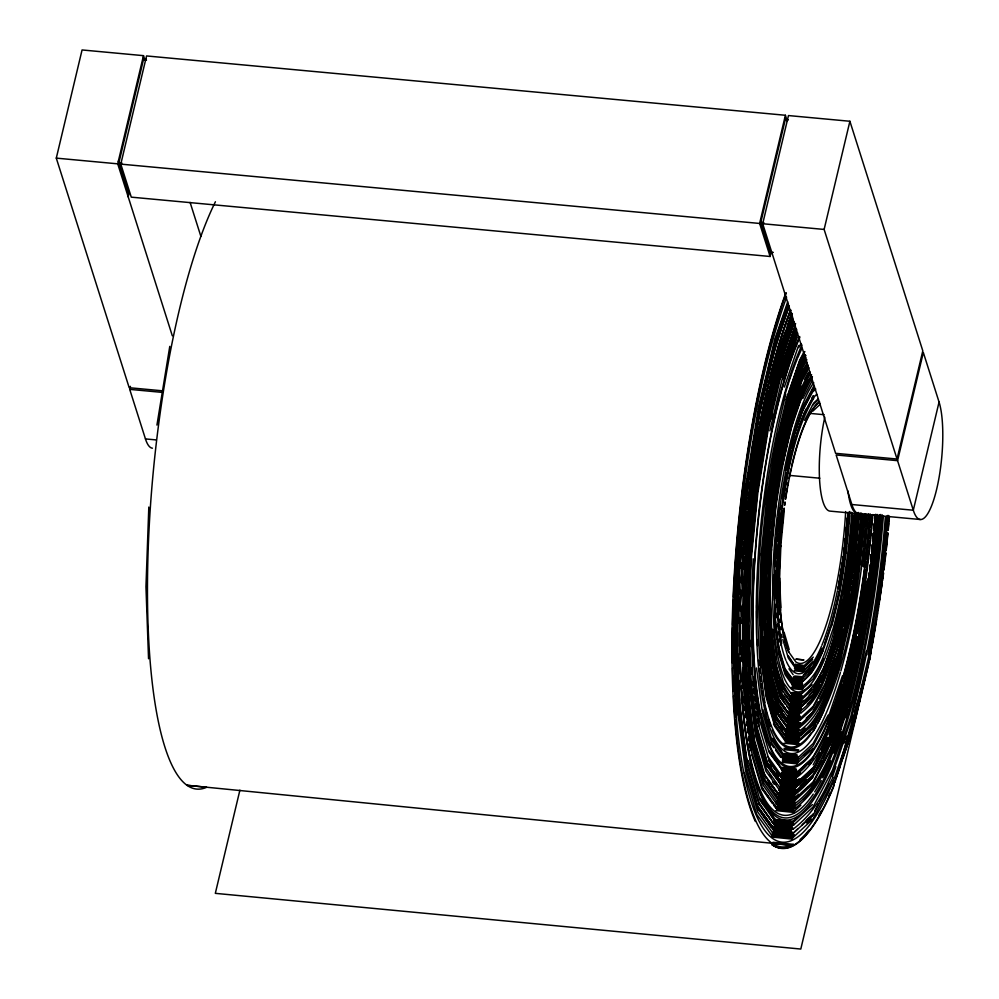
<?xml version="1.0" encoding="UTF-8"?>
<svg xmlns="http://www.w3.org/2000/svg" width="999" height="999" viewBox="0 0 999 999"><rect width="100%" height="100%" fill="white"/><g stroke="black" fill="none" stroke-linecap="round" stroke-linejoin="round"><path stroke-width="1.5" d="M148.814 507.067L145.954 586.763L148.551 658.741M736.8 564.872L733.953 644.255L736.538 715.646M735.764 636.875L736.176 625.611M736.775 608.915L737.162 597.976M737.774 581.081L738.161 570.067M736.5 625.224L736.5 655.856M736.775 617.569L737.487 597.689M737.761 590.047L738.473 570.167M736.75 635.539L736.862 632.467M737.737 607.929L737.849 604.857M737.15 632.966L737.15 645.329M737.749 616.021L738.136 605.232M738.748 588.286L739.135 577.509M737.474 632.529L737.537 646.378M737.799 623.326L738.461 604.919M738.848 594.18L739.447 577.31M739.784 568.106L741.483 548.039M741.782 616.096L742.17 605.244M742.781 588.211L743.169 577.36M741.82 623.426L742.432 606.455M742.819 595.666L743.481 577.147M743.756 569.442L744.492 557.067M744.068 629.957L746.565 560.626M745.154 617.282L745.154 638.748M745.766 600.349L746.153 589.585M746.753 572.664L747.14 561.9M745.479 616.87L745.491 638.498M745.754 609.215L746.465 589.31M746.74 581.655L747.464 561.75M747.776 622.327L748.164 611.538M748.775 594.58L749.163 583.791M749.774 566.833L750.049 559.115M753.159 558.753L750.886 622.19L752.959 679.495L759.24 726.735M759.178 608.616L761.126 554.308M760.152 598.95L760.152 614.373M760.826 580.357L761.101 572.614M761.738 581.118L761.85 578.021M762.724 588.186L763.111 577.497M763.76 559.165L763.985 553.059M762.774 595.404L763.423 577.197M763.81 566.583L764.297 552.922M763.773 585.077L764.16 574.263M764.71 558.828L765.234 549.575M765.734 582.692L765.846 579.57M766.733 554.607L766.845 551.485M766.171 579.233L765.459 598.813L766.171 618.568M766.333 574.487L767.17 551.348M766.458 579.632L765.783 598.351L766.495 617.969M766.683 573.389L767.469 551.548M767.157 586.263L767.107 606.143M767.756 569.467L768.144 558.778M769.068 550.524L767.382 597.015L768.88 638.386L773.426 672.514L780.694 697.052L790.184 710.326L786.987 706.643M768.044 596.091L769.68 550.586M768.793 592.657L769.118 583.578M769.767 565.434L770.104 556.356M770.966 549.7L769.355 594.23L770.791 633.841L775.137 666.495L782.092 689.984L791.183 702.697L784.777 694.555M771.578 549.762L770.017 593.306L771.428 632.317L775.699 664.497L782.554 687.637L791.52 700.162M774 586.738L774.437 574.375M774.712 566.658L775.399 547.777M776.136 570.541L776.136 598.089M776.598 557.692L776.96 547.415M777.709 579.158L778.134 567.195M778.721 550.749L778.883 546.253M778.221 581.705L779.495 546.316M780.893 545.367L779.532 579.845L780.644 610.314M847.964 512.362L844.192 553.359L838.486 588.286M849.225 511.838L849.063 516.421C845.341 562.325 838.461 608.453 821.827 651.635M849.862 511.476L849.699 516.146C846.852 552.584 841.583 588.873 832.055 624.2C824.6 644.343 820.216 668.244 802.047 681.905L811.4 672.539L822.976 650.711M851.697 512.3L851.598 515.322C848.601 553.671 843.056 591.858 833.029 629.045C825.761 649.013 820.978 672.427 803.021 685.863L801.173 685.676M744.292 483.491L736.163 565.484L733.303 645.179L735.901 717.157M736.787 565.209L744.854 483.891M738.698 560.789L739.148 556.181M739.76 550.249L740.222 545.429M740.833 539.41L741.133 536.213M741.758 530.119L742.195 525.462M742.806 519.318L743.131 516.183M743.718 510.102L744.205 505.332M744.779 499.363L745.129 496.041M745.691 490.147L746.203 485.202M738.686 564.048L739.46 556.343M739.76 553.259L740.521 545.541M740.833 542.457L741.445 536.288M741.745 533.204L742.507 525.499M742.819 522.415L743.431 516.246M743.731 513.161L744.505 505.444M744.804 502.36L745.416 496.191M745.729 493.106L746.49 485.402M739.784 562.087L740.247 557.43M740.709 552.772L741.171 548.114M741.795 541.895L742.257 537.237M742.719 532.579L743.181 527.922M743.793 521.715L744.093 518.606M744.717 512.387L745.179 507.729M745.791 501.523L746.103 498.414M746.715 492.207L747.177 487.549M741.782 544.954L743.468 527.934M743.78 524.85L744.392 518.656M744.705 515.571L745.466 507.842M745.778 504.745L746.39 498.563M746.69 495.467L747.464 487.737M743.718 561.863L744.18 557.28M744.779 551.173L745.242 546.59M745.691 542.007L746.141 537.425M746.753 531.318L747.202 526.735M747.814 520.629L748.114 517.569M748.713 511.463L749.175 506.88M749.774 500.774L750.087 497.714M750.686 491.608L750.986 488.548M744.804 553.97L746.503 536.888M746.802 533.778L747.427 527.572M747.727 524.463L748.501 516.695M748.813 513.586L749.425 507.38M749.737 504.27L750.499 496.515M750.811 493.406L762.462 420.217M746.253 557.517L743.418 630.893L745.691 693.793L752.584 745.654L763.636 782.954L778.071 803.146M746.703 552.934L747.165 548.339M747.764 542.232L748.226 537.649M748.676 533.066L749.125 528.471M749.737 522.365L750.187 517.782M750.798 511.663L751.098 508.603M751.71 502.497L752.16 497.914M745.916 561.238C752.984 479.22 763.835 396.416 792.769 318.906M746.54 560.963L753.583 489.997M747.814 554.17L748.114 551.073M748.726 544.88L749.188 540.247M749.799 534.053L750.261 529.408M750.724 524.762L751.186 520.129M751.797 513.936L752.259 509.29M752.722 504.645L753.184 500.012M753.795 493.818L755.094 484.652M747.814 557.142L748.426 550.973M748.738 547.902L749.5 540.197M749.799 537.125L751.485 520.179M751.785 517.095L753.471 500.162M753.77 497.077L757.342 472.789M750.811 551.373L751.123 548.276M751.735 542.082L752.197 537.437M752.809 531.231L753.121 528.134M753.733 521.94L754.195 517.295M754.807 511.101L755.269 506.456M755.731 501.798L756.193 497.152M761.113 554.632L766.62 499.113M761.762 554.02L762.225 549.388M762.687 544.742L763.149 540.097M763.76 533.903L764.223 529.258M764.685 524.612L765.147 519.967M765.758 513.773L766.058 510.676M766.67 504.483L767.132 499.837M764.735 545.442L765.197 540.871M765.796 534.765L766.096 531.718M766.708 525.624L767.157 521.053M767.756 514.947L768.219 510.377M768.668 505.806L769.118 501.223M764.747 548.376L765.496 540.809M765.796 537.774L766.395 531.718M766.695 528.696L767.457 521.116M767.756 518.094L768.506 510.514M768.805 507.48L769.405 501.423M765.696 544.954L766.158 540.334M766.77 534.165L767.22 529.545M767.682 524.925L768.144 520.304M768.743 514.148L769.205 509.527M769.667 504.907L769.967 501.823M767.294 550.174L768.081 542.095M768.356 539.572C772.939 485.989 781.693 432.255 800.873 381.818M767.619 549.999C772.352 493.306 780.556 436.251 800.961 382.854M768.718 548.101L769.168 543.531M769.767 537.45L770.079 534.415M770.679 528.334L771.128 523.763M771.727 517.682L772.19 513.124M772.789 507.042L773.089 504.008M769.03 551.198L773.701 504.058M769.667 550.924L774.275 504.458M770.766 545.804L771.216 541.283M771.653 536.775L772.102 532.267M772.702 526.248L773.151 521.74M773.75 515.721L774.038 512.712M770.928 550.374C777.022 490.771 782.816 428.321 811.613 374.687M771.565 550.099L775.973 505.644M775.386 548.114L776.448 537.25M776.747 534.353L778.408 517.532M778.683 514.71L779.32 508.366M777.572 541.333L778.171 535.239M778.621 530.669L779.232 524.575M779.532 521.54L780.132 515.447M779.482 546.653L783.054 510.601M780.743 546.103L784.19 511.401M845.678 535.127L847.339 518.306M844.704 554.083L845.154 549.562M845.753 543.518L846.053 540.509M846.653 534.465L847.102 529.945M847.701 523.901L848.151 519.38M845.654 553.508L846.403 545.929M846.715 542.894L847.464 535.314M847.764 532.28L848.363 526.223M848.663 523.189L849.412 515.609M850.087 557.854L854.457 513.748M850.661 558.254L851.111 553.621M851.722 547.44L852.035 544.355M852.646 538.174L853.109 533.541M853.72 527.372L854.02 524.275M854.632 518.106L855.094 513.474M855.706 513.523C852.397 556.031 846.253 598.339 835.139 639.547C827.085 661.663 821.79 687.599 801.885 702.497L803.533 700.324M851.785 559.04L856.368 512.924M852.659 556.418L853.109 551.898M853.708 545.854L854.157 541.321M854.757 535.289L855.057 532.267M855.656 526.223L856.093 521.703M856.692 515.659L856.992 512.637M857.617 512.699C854.145 557.117 847.726 601.336 836.113 644.392C827.696 667.507 822.165 694.617 801.36 710.164L800.748 710.102M858.241 512.425C854.732 557.479 848.226 602.335 836.45 646.003C827.896 669.442 822.289 696.952 801.186 712.724L799.35 712.549M854.62 561.026L859.377 513.086M855.631 560.089L856.081 555.494M856.692 549.375L856.992 546.316M857.604 540.197L858.054 535.614M858.665 529.495L859.115 524.9M859.727 518.781L860.027 515.721M860.938 512.724C857.254 560.127 850.274 607.305 837.911 653.271C828.82 678.209 822.851 707.454 800.411 724.238L799.787 724.175M861.425 514.01C857.729 561.538 850.599 608.816 838.236 654.882C829.02 680.157 822.976 709.789 800.236 726.797L799 726.673L806.555 719.642M862.374 513.573C858.616 562.062 851.348 610.289 838.723 657.305C829.332 683.079 823.164 713.298 799.974 730.644L798.126 730.456M863.173 514.647C859.377 563.598 851.922 612.275 839.21 659.727C829.632 685.988 823.351 716.795 799.712 734.477L798.476 734.352L805.206 728.084M858.828 564.335L863.81 514.435M859.44 564.398L864.46 513.798M865.696 513.648C858.129 587.774 850.236 665.446 813.149 731.53M861.987 566.183L867.157 514.085M863.461 566.833L868.73 513.686M866.682 567.794L867.294 561.6M867.607 558.491L868.368 550.736M868.68 547.639L869.292 541.433M869.605 538.336L870.366 530.581M870.678 527.472L871.29 521.266M871.603 518.169L871.915 515.072M872.214 515.222C867.806 572.165 858.815 628.733 844.08 683.953C832.467 716.083 824.375 753.558 795.704 775.299L812.487 759.078M872.864 514.572C868.356 572.814 859.177 630.656 844.118 687.112C832.492 719.018 824.862 756.443 796.141 777.909L794.904 777.796M869.567 569.455L870.017 564.835M870.566 559.165L871.016 554.595M871.628 548.513L872.002 544.792M872.614 538.623L873.138 533.291M873.588 528.733L874.15 523.214M874.6 518.593L874.937 515.034M869.642 571.528L870.254 565.409M870.703 560.826L871.315 554.707M871.615 551.648L872.227 545.529M872.676 540.946L873.438 533.304M873.738 530.244L874.35 524.125M874.649 521.066L875.249 514.947M869.979 571.391L875.673 514.273M870.778 572.327L876.498 514.847M871.365 569.455L860.264 638.711L846.228 697.614L829.919 745.217M871.665 566.396L872.277 560.264M872.577 557.192L873.338 549.537M873.65 546.465L875.311 529.607M875.624 526.548L876.385 518.881M877.134 514.435C872.377 576.011 862.599 637.162 846.677 696.865C834.215 731.206 825.798 771.378 795.017 794.542L793.78 794.43M872.477 573.513L878.258 515.159M879.507 515.059C874.587 578.608 864.385 641.708 847.976 703.321C835.152 738.548 826.722 779.857 795.017 803.558L793.169 803.383M880.144 514.635C875.174 578.871 864.884 642.657 848.301 704.944C835.351 740.496 826.847 782.192 794.842 806.118L792.994 805.943M880.768 514.473C875.748 579.308 865.371 643.681 848.626 706.543C835.551 742.419 826.972 784.515 794.667 808.666L793.443 808.541M885.351 516.745C880.057 585.152 868.805 653.034 851.21 719.367C837.174 757.891 827.959 803.059 793.293 828.995L773.101 826.96L793.293 828.995M886.625 516.158L880.419 578.696L867.994 654.82M156.943 425.075L169.78 346.391M746.653 482.467L747.202 479.133M747.652 476.336L748.189 473.076M748.663 470.192L749.175 467.008M749.662 464.06L750.162 460.939M750.661 457.929L751.161 454.857M751.648 451.848L753.159 442.582M753.633 439.722L754.17 436.451M754.67 433.379L755.169 430.307M755.669 427.247L756.168 424.175M756.668 421.103L757.167 418.032M757.667 414.972L758.179 411.9M746.74 483.891L758.566 411.426M748.825 476.86L749.312 473.826M749.812 470.779L750.311 467.744M750.811 464.697L751.31 461.65M751.797 458.616L752.297 455.569M752.796 452.535L753.296 449.488M753.783 446.441L754.282 443.406M754.782 440.359L755.281 437.312M756.767 428.196L757.267 425.149M757.754 422.102L758.253 419.068M758.753 416.021L759.252 412.987M747.864 484.677L748.351 481.643M748.85 478.621L759.477 413.499M751.735 483.966L752.235 480.906M752.734 477.847L754.233 468.668M754.732 465.609L755.232 462.549M755.731 459.49L756.231 456.431M756.73 453.371L757.23 450.299M757.729 447.24L758.229 444.18M758.728 441.121L759.228 438.062M759.727 435.002L760.227 431.943M760.726 428.883L761.226 425.824M761.725 422.764L762.225 419.705M753.533 490.322L764.697 421.865L779.145 361.251L792.969 320.891M758.815 461.863L759.302 458.828M759.802 455.794L760.301 452.747M760.788 449.712L761.288 446.678M761.787 443.643L763.273 434.528M763.773 431.481L764.26 428.446M757.841 469.755L758.328 466.733M758.828 463.711L765.234 424.413L779.345 365.222L793.743 323.189M756.655 492.507L757.142 489.46M757.642 486.413L758.141 483.379M758.641 480.332L759.14 477.285M759.627 474.238L760.127 471.203M760.626 468.156L761.126 465.109M762.861 454.458L763.361 451.411M763.86 448.364L764.347 445.317M766.57 499.45L775.311 445.816M767.632 496.778L768.131 493.718M768.631 490.659L769.13 487.599M769.63 484.54L770.129 481.481M770.629 478.421L771.128 475.362M771.628 472.302L772.127 469.255M772.627 466.196L773.126 463.136M773.626 460.077L774.125 457.018M769.617 498.214L770.104 495.192M771.827 484.64L772.314 481.63M772.814 478.621L773.301 475.599M773.8 472.589L774.287 469.567M774.774 466.558L775.274 463.536M775.761 460.527L776.26 457.505M776.747 454.495L777.234 451.473M769.642 499.925L770.379 495.429M770.866 492.445L771.365 489.448M771.852 486.451L777.472 451.998M770.716 497.252L771.216 494.205M771.715 491.146L772.215 488.099M772.702 485.052L773.201 482.005M773.701 478.958L774.2 475.911M774.7 472.864L775.199 469.805M775.699 466.758L776.186 463.711M776.685 460.664L777.185 457.617M773.825 499.475L774.312 496.466M774.812 493.444L775.299 490.434M775.798 487.412L776.285 484.403M776.785 481.381L777.272 478.371M777.759 475.349L778.258 472.34M778.745 469.318L779.245 466.308M773.601 504.732C781.068 459.453 787.424 412.287 809.552 371.403M774.225 504.795L781.543 459.865L791.008 420.179L801.985 388.112M777.709 487.275L778.196 484.29M778.683 481.306L779.17 478.309M779.657 475.324L780.144 472.34M780.644 469.355L781.131 466.371M775.923 505.981C783.104 461.925 789.522 416.034 811.812 376.623M780.743 509.353L781.243 506.306M782.479 498.701L786.7 472.814M838.099 588.736L843.855 553.496L845.366 538.199A142.657 33.566 -84.3 0 1 844.829 542.907M843.281 568.631L839.335 592.844L831.318 626.51M843.78 565.609L844.267 562.587M844.767 559.552L845.254 556.53M850.137 557.517L843.181 600.187L834.202 637.874L823.775 668.319L812.599 689.472L801.448 699.874L800.211 699.75L803.558 696.628M843.643 601.236L844.143 598.164M844.642 595.092L845.142 592.02M845.641 588.948L846.153 585.876M846.653 582.817L847.152 579.745M847.651 576.673L848.151 573.601M848.651 570.529L849.15 567.457M849.649 564.385L850.161 561.326M851.835 558.703L844.567 603.309L835.176 642.707L824.275 674.55L812.587 696.665L800.311 707.492L811.975 696.603L824.724 672.539L835.464 641.158L844.717 602.335M848.688 581.893L849.175 578.908M849.674 575.911L850.161 572.914M850.649 569.917L851.136 566.92M851.623 563.936L852.11 560.938M846.877 608.516L854.669 560.689M847.564 610.077L848.064 607.055M848.551 604.02L849.05 600.998M849.537 597.964L850.037 594.942M850.773 590.397L851.273 587.362M851.772 584.34L852.259 581.306M852.759 578.284L853.246 575.249M853.745 572.215L854.245 569.193M858.928 563.661L850.486 615.347L839.535 661.338L826.797 698.513L813.161 724.337L798.925 736.975M850.798 617.37L859.49 564.06M864.26 581.293C854.582 642.257 843.73 705.169 811.862 759.015M864.697 578.696L865.259 575.224M865.696 572.552L866.195 569.492M866.533 569.355L856.568 630.381L843.631 684.69L828.596 728.596M857.954 633.503L866.47 581.293M859.527 631.58L860.127 627.934M860.626 624.875L861.126 621.815M861.625 618.756L862.125 615.696M862.624 612.637L863.124 609.577M863.623 606.518L864.123 603.458M864.622 600.399L865.122 597.34M865.621 594.28L866.195 590.684M866.62 588.161L867.182 584.627M867.619 582.042L868.168 578.571M868.618 575.923L869.167 572.514M869.392 573.064L859.103 636.101L845.416 693.581L829.507 740.022M859.49 635.651L870.079 570.716M870.828 571.99L860.176 637.212L846.353 695.254L830.281 742.157L813.074 774.737L795.891 790.771L794.655 790.646M872.527 573.176L861.413 641.308L847.04 701.648L830.331 750.411L812.437 784.277L794.58 800.948L793.343 800.823M869.667 659.927L882.367 582.142M162.987 390.859L129.196 387.712L56.294 158.129L82.068 49.95L143.494 55.657L144.843 59.94M172.315 335.789L117.72 163.836L143.494 55.657M142.845 58.354L143.369 60.015L118.881 162.775L121.953 163.062M771.203 251.96L770.117 256.481L131.281 197.153L120.792 164.123L146.566 55.944L785.401 115.272L787.224 121.016M128.209 196.865L128.846 194.156L118.357 161.126M152.422 448.189A63.636 15.609 -84.7 0 1 145.454 438.923L129.72 389.373L130.432 386.363M239.897 790.159L215.322 893.343L800.798 949.05L869.305 661.45M770.117 256.481L759.627 223.451L785.401 115.272M769.592 254.832L770.241 252.123L760.801 222.39L785.276 119.63L784.752 117.969M762.699 223.739L788.473 115.559L849.899 121.266L922.801 350.849L897.04 459.028L835.614 453.321L762.699 223.739L824.125 229.433L897.04 459.028M758.578 409.39L774.3 343.431M758.803 409.915L774.462 344.218M769.842 366.883L770.916 362.387M759.852 409.952L763.086 396.391M764.884 388.848L767.032 379.807M768.83 372.265L772.065 358.703M773.863 351.161L775.299 345.13M759.727 411.975L775.461 345.941L788.798 306.993M762.087 418.631L762.799 415.671M765.621 403.796L768.106 393.406M770.579 383.017L773.051 372.627M776.235 359.265L776.947 356.293M762.474 418.181L763.186 415.197M763.898 412.212L764.959 407.742M765.671 404.757L768.156 394.318M768.868 391.346L773.139 373.451M773.838 370.467L777.397 355.557L791.27 315.072M762.699 418.693L777.559 356.356L791.857 314.61M763.935 422.789L766.083 413.786M767.869 406.281L771.078 392.769M772.876 385.252L773.95 380.756M774.662 377.747L776.086 371.74M764.547 422.852L778.858 362.799L792.956 321.616M765.009 423.888L766.071 419.43M768.905 407.53L771.028 398.613M773.863 386.713L775.986 377.797M777.759 370.367L793.643 322.178M767.794 425.586L772.077 407.617M772.789 404.62L777.072 386.65M777.784 383.653L780.281 373.176M771.877 418.868L772.939 414.423M769.854 430.844L783.141 375.087L797.577 332.942M824.125 229.433L849.899 121.266M785.801 394.343C760.564 494.505 749.3 599.962 764.859 702.572M775.162 446.79L786.613 398.389L799.749 360.052L803.97 352.06M775.624 447.839L778.109 437.387M779.894 429.92L784.165 412M784.877 409.016L786.3 403.047M777.597 450L780.057 439.672M782.866 427.859L786.026 414.585M777.834 450.487L787.949 408.017L800.124 372.465L806.88 359.715M777.934 453.034L779.008 448.551M779.72 445.554L781.143 439.572M781.855 436.575L783.99 427.584M784.715 424.6L786.138 418.606M786.85 415.609L788.273 409.627M788.885 409.69L778.546 453.096L770.591 501.885L765.546 552.709L763.773 602.122L765.384 646.74L770.279 683.528L778.121 709.989L788.361 724.312L780.918 714.71M786.862 424.837L787.911 420.429M780.831 451.61L785.164 433.466M785.876 430.444L789.123 416.833L800.424 383.828L808.978 367.657M781.892 452.797L785.089 439.385M786.862 431.93L790.059 418.506M781.855 456.268L782.929 451.76M783.641 448.751L785.077 442.732M786.875 435.214L787.949 430.706M788.661 427.697L790.097 421.678M781.393 460.851L790.709 421.74L801.535 390.122L810.239 373.663M781.855 461.888L785.039 448.551M787.861 436.688L789.972 427.797M782.879 460.914L786.088 447.452M787.861 439.985L791.071 426.523M782.779 463.973L791.683 426.585L802.035 396.366L812.437 376.685M785.476 468.718L793.768 433.903L803.396 405.769L813.723 386.238M788.86 454.807L792.057 441.421M785.551 470.217L793.281 437.749M794.093 435.527C778.134 496.328 771.852 559.69 775.561 622.452M787.761 468.381L791.982 450.649M792.694 447.689L794.093 441.783M843.331 599.213C833.953 632.792 830.194 673.289 802.234 697.377L800.998 697.252M834.527 639.485L835.926 633.603M837.686 626.248L841.895 608.591M842.594 605.644L843.293 602.709M834.565 642.657L836.013 636.588M837.811 629.008L838.898 624.462M839.622 621.44L841.058 615.372M841.782 612.35L843.955 603.259M836.912 638.411L824.437 676.635L821.653 681.905M837.624 635.439L845.029 604.358M847.027 607.542L836.8 650.786L825.099 684.939L812.574 708.666L800.049 720.341L798.825 720.217L801.098 718.094M838.71 647.265L842.956 629.407M843.668 626.435L847.214 611.563M841.033 652.384L838.91 661.276L826.673 697.027M842.806 644.954L845.991 631.605M848.813 619.742L849.874 615.284M850.948 616.383L839.56 664.51L826.51 702.609L812.537 729.07L797.964 742.032M843.531 683.928L846.066 673.301M846.79 670.279L855.094 635.389M897.564 460.676L923.326 352.497L939.06 402.048A63.636 15.609 -84.7 0 1 936.675 489.173A63.636 15.609 -84.7 0 1 913.298 510.227L851.872 504.52L836.138 454.97L897.564 460.676L913.298 510.227L939.06 402.048M857.229 636.538L844.605 689.535L829.095 734.827M845.616 691.258L859.028 634.602M859.802 633.691L845.866 692.831L830.032 739.048L812.462 772.277L794.829 788.086M846.777 693.793L849.999 680.269M851.797 672.752L855.019 659.228M856.805 651.71L860.027 638.186M861.563 640.334L847.327 700.099L830.781 748.401L813.061 781.942L795.366 798.451L794.13 798.326L798.563 794.193M866.395 651.211L850.723 716.97L832.517 770.104L813.024 807.017L793.543 825.174L792.319 825.062M857.204 703.371L851.885 725.724L845.941 743.056M852.497 729.457L868.918 660.539M853.77 725.199L859.889 699.487M860.614 696.465L862.062 690.409M862.774 687.387L864.934 678.321M865.658 675.287L868.181 664.71L854.707 712.187M854.095 724.25L834.677 782.754L835.414 780.169M854.807 721.241L868.418 664.098M836.787 775.336L853.87 715.134M868.78 662.587L870.379 656.967M787.724 301.798L774.787 339.585L758.503 407.904L745.978 484.677L738.049 564.66L735.264 642.419L737.799 712.637L745.504 770.541L757.829 812.175L773.95 834.714M774.7 341.196L781.23 322.128M774.65 341.933L787.274 305.082M774.812 342.732L787.886 304.57M788.398 303.671C757.904 387.15 746.715 476.161 738.985 564.248C735.314 632.067 734.652 700.424 746.353 767.557M775.798 343.681L788.186 306.93M789.31 306.081C759.028 388.574 747.864 476.598 740.247 563.698C736.638 630.369 735.976 697.577 747.477 763.573M777.434 354.857L785.326 331.83M787.299 326.074L791.732 313.112M792.369 313.686C749.287 436.213 737.799 568.419 744.105 697.564M792.582 316.908L778.496 358.017L763.773 419.792L752.447 489.198L745.279 561.513L742.756 631.818L745.054 695.304L752.022 747.652L763.161 785.301L777.746 805.669M778.745 361.263L792.344 321.566M794.267 322.227C765.596 398.376 754.695 479.757 747.814 560.414C744.567 620.204 743.98 680.469 754.295 739.647M795.579 323.514L780.444 367.707L766.545 426.036L755.843 491.583L749.075 559.865L746.703 626.248L748.863 686.201L755.444 735.639L765.971 771.191L779.732 790.421L778.508 790.309L795.803 792.045L794.567 791.932M795.254 327.023L780.768 369.318L767.007 427.072L756.418 491.97L749.712 559.59L747.352 625.324L749.5 684.677L756.006 733.628L766.433 768.83L780.069 787.886L795.978 789.485L794.742 789.372M780.644 371.678L791.957 338.636M792.944 335.751L795.404 328.571M796.016 328.634L781.255 371.74L767.707 428.633L757.267 492.569L750.661 559.178L748.338 623.925L750.461 682.404L756.867 730.631L767.132 765.296L780.569 784.065L766.52 765.246L756.255 730.569L752.846 704.944M780.968 373.301L795.554 330.719M796.665 329.308L781.58 373.351L768.169 429.682L757.829 492.969L751.298 558.903L749 623.001L751.086 680.893L757.442 728.621L767.607 762.949L780.893 781.53L766.982 762.886L759.914 739.01M781.78 377.335L796.977 332.967M782.929 379.108L797.302 337.125M784.34 387.075L798.588 345.504M786.325 399.937L799.3 362.075L804.857 351.548M786.65 401.548L798.975 365.584M789.772 400.836L799.025 373.826M787.786 407.205L800.049 371.416M800.661 371.478C765.696 471.765 754.857 581.343 769.43 686.538M788.773 408.166L800.299 374.538M788.636 410.552L800.911 374.6L807.342 362.412M789.485 413.898L790.958 409.59M796.877 392.907L799.35 385.676M801.485 381.88C768.793 475.661 758.653 578.134 772.277 676.523M790.546 417.095L801.21 385.976M790.584 420.242L798.95 395.816M791.52 421.94L792.981 417.682M793.943 414.86L801.71 392.207L808.129 380.032M791.57 425.075L798.963 403.496M793.468 435.464L802.946 407.792L807.304 399.563M793.631 436.263L803.034 408.828M793.343 437.824L803.571 407.854M794.455 440.309L802.946 415.484M821.865 652.222L823.338 647.926M824.812 643.631L830.206 627.872M824.45 668.93L834.028 640.958M823.651 674.487L834.065 644.093M837.1 649.238L825.549 682.929L813.186 706.33L800.848 717.844L799 717.657M835.301 659.015L825.349 688.061L819.667 698.825M825.898 702.547L838.948 664.447M839.859 662.961L826.96 700.599L813.149 726.735L799.362 739.597L797.514 739.41M842.457 675.873L828.296 717.22L813.124 745.941L797.976 760.064L796.74 759.939M827.447 729.507L838.024 698.613M827.971 728.533L843.006 684.627M828.059 729.57L843.168 685.439M829.869 736.962L845.541 691.208M829.919 737.537L846.453 689.722M831.318 739.872L822.589 757.891M832.791 735.564L846.066 696.803M839.422 733.516L840.908 729.158M832.442 776.797L835.913 766.67M843.843 743.518L846.328 736.275M833.503 784.914L834.914 780.806M837.761 772.464L841.695 761.001M845.629 749.525L852.01 730.893M835.901 778.733L840.346 765.758M842.819 758.553L852.197 731.168M798.75 347.577L800.911 343.506M799.462 364.148L804.52 354.583M805.132 354.633L800.074 364.21L787.262 401.61L776.235 447.902L767.756 499.9L762.374 554.083L760.489 606.755L762.212 654.333L767.432 693.556L775.786 721.765L786.088 736.962L798.838 738.249M805.956 355.482L800.249 366.283L787.587 403.234L776.698 448.938L768.318 500.299L763.011 553.808L761.151 605.831L762.849 652.809L767.994 691.545L776.248 719.405L787.037 734.49L785.801 734.365L799.625 735.751L798.401 735.639M799.962 367.957L804.158 360.002M806.043 357.692C777.247 418.581 770.129 487.225 763.648 553.533C761.563 608.091 758.616 664.66 776.71 717.057M800.736 370.117L805.569 360.964M801.011 373.189L803.159 369.118M802.734 372.29L806.243 365.659M807.429 364.66L801.073 376.673L789.21 411.301L779.008 454.145L771.153 502.285L766.183 552.435L764.435 601.186L766.021 645.217L770.853 681.53L778.583 707.642L788.698 721.765L787.462 721.653L800.499 722.964L799.262 722.839M808.316 365.334L800.711 379.732L789.085 413.661L779.083 455.644L771.39 502.809L766.52 551.96L764.797 599.737L766.358 642.881L771.091 678.458L778.671 704.045L788.573 717.894L787.349 717.769L800.137 719.068L798.913 718.943M800.349 382.792L808.228 367.857M804.719 379.32L808.228 372.677M800.923 390.06L810.301 372.39M802.821 398.501L812.287 380.594M808.753 396.815L810.201 394.068M811.65 391.321L813.099 388.574M801.972 410.789L813.723 388.636M802.584 410.851L812.487 392.12L815.771 389.048M803.446 414.023L806.205 408.816M811.712 398.389L813.099 395.779M813.71 395.841C793.506 430.257 787.599 470.616 781.355 509.415C776.173 554.52 773.526 600.461 781.131 645.454M813.698 398.239C793.855 432.043 788.049 471.69 781.917 509.815C776.835 554.12 774.225 599.25 781.693 643.456M804.57 420.329L813.698 403.034L818.256 398.788M822.202 648.576L812.637 666.658L803.096 675.561L813.248 666.72L822.814 648.638M812.012 670.204L818.331 658.266M819.729 655.606L821.128 652.959M823.638 659.028L813.236 678.721L802.846 688.423L800.998 688.236L803.071 686.301M814.722 687.836L821.103 675.761M814.672 695.104L820.254 684.552M812.562 712.275L818.243 701.51M818.281 713.398L812.537 724.275L801.198 734.852M819.717 710.689L826.185 698.451M828.121 715.147L813.124 743.531L798.151 757.504L796.303 757.317M813.198 764.909L819.692 752.597M821.141 749.862L827.647 737.562M816.67 760.739L829.257 736.9M830.931 735.014L813.086 768.743L795.704 784.315L797.939 782.229M821.078 754.745L812.462 771.078L795.529 786.875L813.074 771.141M821.653 753.696L829.42 738.985M814.622 772.964L821.141 760.626M811.775 816.433L813.211 813.698M814.66 810.976L818.256 804.158M819.704 801.423L821.141 798.701M824.737 791.882L829.07 783.703M833.091 777.334L812.999 815.359L791.008 835.164M833.341 780.431L812.999 818.93L792.682 837.886L790.833 837.699M811.862 392.058L815.159 388.986M812.462 405.319L818.056 400.099M812.874 411.113L820.329 404.158M804.407 665.384L813.273 657.117M812.037 659.402L802.996 667.832L812.649 659.465M803.446 670.441L812.649 661.862M802.746 671.665L809.964 664.922M809.227 672.177L811.4 670.142M801.61 679.283L813.248 669.13M811.375 684.54L800.561 694.63L811.987 684.602M809.14 691.42L811.375 689.347M809.202 695.042L812.599 691.87M800.486 704.932L801.71 705.044L813.211 694.33M807.204 704.083L812.587 699.063M806.181 718.231L811.5 713.261M801.186 739.023L809.777 731.018M804.232 755.356L809.702 750.249M796.565 762.499L797.801 762.624L813.111 748.338M812.487 757.879L796.49 772.801L813.099 757.941M796.003 776.772L800.361 772.714M809.065 764.585L811.25 762.549M796.99 780.719L799.2 778.658M795.878 781.755L797.726 781.93L814.322 766.458M800.174 780.144L806.88 773.888M810.226 770.766L812.462 768.681M800.024 785.639L806.468 779.632M806.855 782.229L795.092 793.268L813.074 777.135M809.202 780.119L812.449 777.085M801.161 793.531L807.866 787.287M803.171 799.462L809.652 793.418M793.181 812.349L800.848 805.194M797.552 817.157L791.87 822.452L793.106 822.577L812.412 804.57M806.205 820.441L811.775 815.234M793.256 833.066L797.726 828.895M802.197 824.724L811.151 816.37M791.97 836.65L794.23 834.54M806.643 822.964L811.151 818.755M143.369 60.015L146.441 60.302L145.916 58.641M785.276 119.63L788.348 119.917M760.801 222.39L763.873 222.677M56.294 158.129L117.72 163.836M120.792 164.123L759.627 223.451M770.241 252.123L773.313 252.41M810.201 413.411L824.187 414.71M129.72 389.373L161.975 392.357M790.309 475.474L819.829 478.221M145.454 438.923L156.206 439.922M920.266 519.505L858.84 513.798A63.636 15.609 -84.7 0 1 851.872 504.52M796.191 659.178L803.945 659.939L796.016 659.14M796.166 664.56L794.929 664.435L803.171 665.272M803.084 666.545L794.767 665.709L788.248 655.794M795.216 667.045L803.621 667.881M802.921 669.105L804.145 669.23L794.43 668.244L795.666 668.368L788.398 658.216L782.841 639.447M794.667 675.998L803.009 676.847M794.505 677.272L793.268 677.147L803.533 678.184L802.309 678.059M793.106 678.421L802.222 679.345M788.823 674.737L792.944 679.695L785.064 668.681L779.045 648.339M801.523 680.556L792.319 679.632M801.348 683.116L802.572 683.241L793.218 682.292L785.214 671.103M802.484 684.515L793.056 683.566L785.589 672.339L778.858 649.737M791.658 684.715L793.506 684.902M801.086 686.962L802.934 687.137L792.869 686.126M791.895 692.469L801.26 693.418M791.121 693.681L801.173 694.692M800.474 695.916L802.322 696.091L791.782 695.029M792.02 696.34L790.783 696.216L802.234 697.377M787.974 693.793L791.233 697.552C768.368 668.406 772.702 627.172 770.054 592.307M800.911 698.526L790.621 697.489M791.071 698.825L789.834 698.701L801.448 699.874M800.124 701.023L801.972 701.211L791.158 700.124M791.345 701.423L801.885 702.497M801.186 703.708L790.571 702.634M791.021 703.97L789.784 703.845L801.71 705.044M787.949 702.772L790.234 705.182L781.006 692.282L773.95 668.443L769.542 635.302M800.399 706.206L789.622 705.119M790.072 706.455L800.923 707.554M800.224 708.766L801.448 708.89L789.285 707.667L790.521 707.779L781.156 694.692L773.775 669.867M790.359 709.053L801.36 710.164M800.661 711.388L789.572 710.264M790.022 711.6L788.174 711.413L801.186 712.724M799.262 713.823L788.011 712.687L778.995 699.275M778.758 700.461L789.073 714.085L779.37 700.511M799.787 715.159L788.461 714.023M780.032 702.934L789.522 715.409L779.757 701.76L771.615 674.4M800.311 716.508L788.91 715.346M789.36 716.683L787.512 716.508L800.848 717.844M788.411 719.168L787.187 719.043L800.049 720.341M777.809 707.454L787.637 720.379L777.584 706.343M798.738 721.503L787.012 720.316M788.523 723.039L800.411 724.238M799.699 725.461L787.749 724.25M788.199 725.586L786.962 725.461L800.236 726.797M779.02 715.846L787.412 726.797L777.035 712.287M798.913 727.959L786.8 726.735M776.797 713.461L787.861 728.134C767.057 703.159 766.445 668.244 763.748 637.287M799.45 729.295L787.249 728.071M787.699 729.395L785.851 729.22L799.974 730.644M786.3 730.544L798.039 731.73M798.563 733.079L799.799 733.191L786.138 731.817L787.362 731.942L775.724 715.759M787.2 733.216L785.976 733.091L799.712 734.477M786.875 735.751L799.537 737.037M786.538 738.298L784.69 738.111L799.362 739.597M797.427 740.696L798.663 740.808L784.527 739.385L785.751 739.51L774.7 724.05L766.245 695.491L760.963 655.781M784.977 740.721L798.576 742.095M783.928 753.496L797.09 754.819M797.614 756.168L783.765 754.769L772.514 738.236M784.215 756.093L782.367 755.918L798.151 757.504M796.215 758.603L798.064 758.778L782.205 757.192M783.878 758.641L782.654 758.516L797.976 760.064M796.653 761.226L797.889 761.338L782.492 759.789L783.716 759.914L771.578 742.944L762.287 711.588L756.493 667.994M781.493 767.419L796.128 768.893M795.429 770.117L796.665 770.241L780.706 768.631L781.942 768.755L769.33 751.123M753.733 677.035L759.39 719.542L769.093 752.297L782.392 770.079L769.705 752.359M796.578 771.515L781.78 770.017M782.229 771.353L797.102 772.851M781.443 772.564L795.791 774.013M794.992 776.51L796.228 776.635L781.106 775.112L768.156 757.005M794.817 779.07L796.053 779.195L780.781 777.647M795.966 780.469L797.814 780.656L782.142 779.083M782.292 780.381L780.444 780.194L797.726 781.93M795.791 783.029L780.281 781.468M780.731 782.804L796.328 784.377M795.616 785.589L779.944 784.003M780.394 785.339L796.153 786.925M779.62 786.55L795.441 788.149M779.894 789.16L778.671 789.035L795.891 790.771M779.57 791.695L795.716 793.331M778.783 792.906L777.559 792.781L795.017 794.542M793.693 795.704L794.929 795.828L777.384 794.055L778.621 794.18L764.647 774.65M767.931 780.731L779.07 795.516L765.034 775.898L753.97 738.586L747.302 688.411L746.74 672.814M794.842 797.102L778.458 795.454M778.908 796.777L777.672 796.665L795.366 798.451M765.996 781.842L778.121 797.989L763.948 778.184L753.109 741.583L746.34 690.696M794.043 799.6L777.509 797.939M793.256 802.097L795.104 802.284L778.084 800.574M776.398 801.685L778.246 801.872M793.081 804.657L794.929 804.844L777.759 803.109M777.909 804.407L776.061 804.232L794.842 806.118M792.906 807.204L794.754 807.392L777.447 805.644M777.584 806.942L776.348 806.817L794.667 808.666M770.991 800.823L776.797 808.141L762.087 787.574M793.356 809.814L776.186 808.079M774.025 805.756L777.247 809.465L762.474 788.798L750.836 749.587M773.925 820.641L793.106 822.577M773.75 821.902L775.599 822.09L760.152 800.486L748.338 760.589M791.795 823.725L793.631 823.913L775.261 822.052M775.436 823.351L774.2 823.226L793.543 825.174M792.232 826.323L774.038 824.487L759.065 802.771M758.84 803.933L775.112 825.873L758.453 802.709M792.756 827.659L774.487 825.811M758.903 808.603L773.551 828.283L757.754 806.205M791.358 830.082L772.926 828.221M769.854 824.612L774 829.607L758.141 807.442M791.882 831.405L773.388 829.545M792.419 832.741L773.838 830.868L758.528 808.666L745.679 765.446M774.287 832.192L773.051 832.067L792.944 834.065L791.707 833.953M790.921 836.425L792.769 836.613L772.102 834.527M773.788 835.976L771.94 835.788L792.682 837.886M187.3 785.314L791.358 845.179M794.879 669.58L804.058 670.504M794.105 670.791L803.358 671.728M792.157 680.906L802.047 681.905M793.019 684.852L803.021 685.863M791.333 687.262L802.846 688.423M791.158 688.536L802.759 689.697M799.1 743.431L786.038 742.107L774.849 726.473L766.283 697.564L760.938 657.367L759.215 607.629M784.028 743.206L799.013 744.717M783.978 748.351L798.663 749.824M784.427 749.675L798.588 751.111M782.317 761.063L797.801 762.624M782.155 762.337L797.102 763.835M780.044 773.713L795.704 775.299M780.943 776.385L796.141 777.909M777.959 799.262L794.58 800.948M777.921 801.835L795.017 803.558M776.635 809.402L794.492 811.2M775.848 810.601L794.417 812.474M774.088 819.38L793.194 821.303M772.277 833.266L791.633 835.214M771.777 837.05L791.982 839.098M772.964 842.282L792.257 844.23M772.19 843.493L792.17 845.504M186.688 785.251L206.044 787.212M787.637 655.744L792.981 663.211M788.935 668.793L793.206 674.75M784.452 668.618L787.075 672.29M785.876 673.526L792.157 682.317M793.343 686.176L785.127 674.687L778.845 653.471L774.924 623.975M792.182 695.067L783.491 682.929L776.847 660.489L772.702 629.283M781.792 685.164L786.201 691.32M781.468 689.922L783.129 692.232M782.904 695.741L786.263 700.424M781.63 696.952L783.328 699.337M785.251 704.233L780.069 696.99L772.801 672.452M781.006 702.896L786.263 710.239M777.434 703.92L782.841 711.475M777.497 709.927L779.208 712.324M775.986 716.932L784.802 729.258M782.592 726.86L784.365 729.332M780.406 726.822L782.205 729.332M776.011 722.876L785.251 735.788M773.463 723.925L775.174 726.31M772.739 739.36L781.218 751.211M784.053 757.367L772.04 740.584L762.861 709.59M770.341 742.819L773.813 747.664M775.549 750.099L780.756 757.367M782.454 779.108L769.305 760.714L758.678 725.012M768.556 760.576L771.178 764.235M772.926 766.67L779.033 775.212M770.092 764.21L771.84 766.658M776.223 772.789L778.858 776.473M769.467 774.662L771.166 777.047M774.575 781.805L776.285 784.19M772.477 781.892L774.2 784.29M766.171 778.283L764.422 775.836L758.84 756.98M768.656 781.855L770.404 784.29M778.408 800.599L764.098 780.594L752.934 742.994M761.475 787.512L764.073 791.146M765.796 793.556L769.255 798.401M761.85 788.748L772.289 803.321M760.002 798.089L775.311 819.505M761.475 801.747L763.273 804.27M771.378 815.596L773.189 818.119M759.29 809.839L757.529 807.379L745.729 767.494M761.937 813.536L768.094 822.152M757.916 808.603L771.178 827.16M773.014 837.174L756.755 814.447L744.317 772.464M190.097 202.41L200.899 236.426M784.028 632.105L789.222 649.65M778.795 651.41L784.977 672.277M774.512 666.433L777.996 678.184M778.87 681.118L781.043 688.461M779.133 701.698L771.665 676.46L768.618 653.571M770.766 683.291L777.16 704.894M769.667 683.478L774.025 698.176M774.887 701.111L777.072 708.466M768.805 686.475L776.423 712.225M767.619 688.423L775.286 714.31M775.162 721.703L766.807 693.493L765.609 684.44M761.101 713.536L770.491 745.229M756.817 728.558L759.028 736.026M753.683 739.585L757.979 754.083M751.86 754.982L761.425 787.274M759.452 803.995L747.152 762.512L739.71 706.543M746.54 762.449L758.016 801.21M745.928 768.293L748.089 775.574M748.95 778.483L757.142 806.156M778.77 611.713L779.17 614.722M779.782 619.243L780.182 622.252M780.781 626.773L781.181 629.782M781.78 634.303L782.18 637.325M777.659 623.963L778.271 628.558M778.683 631.618L779.295 636.213M779.695 639.273L780.107 642.332M775.274 620.054L779.42 651.473M779.083 650.411L775.261 621.64L774.712 604.47M774.662 619.992L775.261 624.462M775.649 627.434L776.248 631.905M776.648 634.889L777.234 639.348M777.634 642.332L778.196 646.828M771.628 636.713L772.239 641.246M772.639 644.268L773.238 648.788M773.638 651.81L774.237 656.331M774.637 659.352L775.049 662.374M770.379 635.264L771.166 641.196M771.553 644.168L774.125 663.473M773.988 670.504L769.517 636.875L768.081 595.092M769.73 641.258L770.129 644.28M770.729 648.801L771.128 651.81M771.727 656.331L772.127 659.34M772.726 663.86L773.126 666.87M768.668 641.296L769.055 644.268M769.655 648.713L770.241 653.171M770.641 656.131L771.028 659.103M771.815 665.034L772.215 668.006M771.952 675.461L767.319 640.609L766.72 624M767.02 639.785L767.419 642.794M767.819 645.804L768.418 650.324M768.818 653.334L769.417 657.841M769.817 660.851L770.416 665.371M770.816 668.381L771.415 672.889M768.219 650.524L766.395 624.65M766.695 640.546L767.107 643.581M769.717 663.274L770.129 666.308M764.772 646.678L765.184 649.75M765.796 654.345L766.196 657.404M766.807 662.012L767.22 665.072M767.831 669.68L768.243 672.739M768.643 675.811L769.255 680.406M764.223 651.96L763.711 645.916M764.822 656.455L765.222 659.465M765.821 663.96L766.221 666.97M766.82 671.465L767.22 674.475M767.806 678.97L768.206 681.98M765.709 664.535L766.096 667.519M767.682 679.445L768.081 682.429M761.8 655.781L763.199 666.333M763.598 669.355L765.209 681.418M752.659 681.53L753.258 686.038M753.658 689.035L754.257 693.543M754.657 696.54L755.256 701.048M755.656 704.045L756.255 708.541M756.655 711.55L757.254 716.046M757.654 719.055L758.253 723.551M750.686 682.367L751.298 686.987M751.71 690.072L752.11 693.144M752.734 697.764L753.346 702.384M753.745 705.469L754.158 708.541M754.769 713.161L755.182 716.246M755.793 720.866L756.206 723.938M749.837 682.342L750.436 686.862M750.848 689.884L751.448 694.405M751.847 697.414L752.447 701.935M748.201 698.338L746.765 683.066M748.601 701.398L751.248 721.253M751.648 724.312L753.071 735.002M753.159 743.656L746.328 692.27L744.118 628.97M745.729 690.634L746.141 693.718M746.753 698.338L747.165 701.423M747.776 706.056L748.189 709.14M748.8 713.761L749.213 716.845M749.837 721.478L750.237 724.562M750.649 727.647L751.26 732.267M751.673 735.351L752.297 739.984M743.805 696.753L751.173 750.636M743.693 699.013L744.105 702.047M744.705 706.605L745.304 711.151M745.716 714.185L746.116 717.22M746.715 721.765L747.327 726.31M747.727 729.345L748.126 732.379M748.738 736.925L749.337 741.483M749.75 744.505L750.149 747.539M743.393 698.201L743.993 702.722M744.605 707.255L745.004 710.277M745.404 713.286L746.003 717.819M746.603 722.352L747.002 725.374M747.414 728.383L748.014 732.916M748.613 737.449L749.013 740.459M749.412 743.481L750.024 748.014M739.797 710.339L740.197 713.373M740.808 717.931L741.208 720.966M741.82 725.524L742.22 728.571M742.831 733.129L743.231 736.163M743.843 740.721L744.243 743.756M744.842 748.313L745.254 751.36M745.654 754.395L746.265 758.953M739.697 711.026L740.097 714.048M741.708 726.148L742.107 729.17M743.718 741.283L744.118 744.305M745.729 756.405L746.128 759.427M746.016 766.495L738.448 709.565L737.774 691.146M738.761 713.336L740.384 725.599M740.796 728.671L741.408 733.266M741.807 736.325L742.419 740.921M742.831 743.993L743.443 748.588M743.855 751.648L745.479 763.91M738.748 714.947L739.16 718.044M739.772 722.677L740.184 725.761M740.796 730.406L741.208 733.491M741.832 738.124L742.245 741.221M742.856 745.853L743.268 748.95M743.681 752.035L744.093 755.132M744.705 759.764L745.316 764.397M739.672 723.351L740.084 726.423M740.696 731.043L741.108 734.115M742.744 746.428L743.156 749.512M779.72 578.121L780.781 607.704M778.271 580.706L779.37 613.349M777.709 582.205L778.159 594.63M776.685 613.286L776.847 617.844M774.038 585.751L774.487 600.399M769.717 599.937L770.167 612.237M770.716 627.609L770.828 630.681M768.743 594.168L769.13 604.832M769.405 612.449L769.517 615.496M769.73 621.59L770.117 632.255M767.744 602.772L768.144 613.586M768.755 630.594L768.93 635.239M767.769 624.537L768.156 635.264M765.721 613.374L765.883 617.906M763.748 606.643L763.86 609.652M764.784 635.289L764.897 638.311M763.773 618.98L764.11 628.221M762.724 609.228L763.461 629.495M762.724 618.618L763.111 629.233M762.736 626.311L762.849 629.432M761.738 627.36L761.85 630.431M760.426 622.04L760.539 625.112M760.763 631.256L761.151 641.995M761.375 648.126L761.488 651.198M750.736 640.446L750.961 646.54M751.735 667.881L751.96 673.988M747.776 625.411L748.164 636.176M748.788 653.109L749.225 665.421M745.778 646.303L746.503 666.583M745.429 646.378L745.541 649.437M745.766 655.556L746.153 666.246M746.428 673.888L746.54 676.947M743.78 636.625L744.168 647.427M744.779 664.397L745.167 675.199M741.77 640.309L742.482 660.139M742.756 667.769L743.481 687.599M741.72 648.463L742.17 660.726M742.719 676.048L743.156 688.311M741.433 647.876L741.533 650.923M741.758 657.017L741.92 661.6M742.419 675.324L742.532 678.383M742.756 684.477L742.869 687.537M737.811 654.095L738.536 674.15M738.761 680.319L739.485 700.374M737.761 662.362L738.161 673.214M738.773 690.259L739.173 701.098M736.75 641.695L736.912 646.316M737.749 669.455L737.924 674.088M738.761 697.227L738.873 700.311M736.775 663.523L737.499 683.478M735.764 643.044L736.176 656.38M736.763 670.541L737.262 684.303M737.761 698.051L738.136 710.314M735.776 652.722L735.888 655.794M736.775 680.344L736.887 683.416M733.99 643.269L736.55 714.085M888.91 516.358A316.895 74.563 -84.3 0 1 887.686 530.419M887.387 533.553A316.895 74.563 -84.3 0 1 869.242 659.153M830.231 792.794A316.895 74.563 -84.3 0 1 828.808 795.941M821.603 810.426A316.895 74.563 -84.3 0 1 818.693 815.584M808.878 830.181A316.895 74.563 -84.3 0 1 800.024 839.572M793.493 844.13A316.895 74.563 -84.3 0 1 771.99 843.218A315.06 74.138 -84.3 0 1 742.894 777.447A316.895 74.563 -84.3 0 1 735.114 719.542M783.828 635.876A132.318 31.131 -84.3 0 0 788.76 651.997L795.878 661.95A132.318 31.131 -84.3 0 0 845.666 511.55M783.453 634.103A132.318 31.131 -84.3 0 1 779.27 593.156M779.095 585.377A132.318 31.131 -84.3 0 1 779.083 574.662M779.432 561.076A132.318 31.131 -84.3 0 1 780.256 545.641M780.581 541.196A132.318 31.131 -84.3 0 1 780.943 536.7M781.48 530.681A132.318 31.131 -84.3 0 1 781.93 526.161M782.579 520.154A132.318 31.131 -84.3 0 1 783.104 515.684M783.666 511.263A132.318 31.131 -84.3 0 1 784.078 508.204M784.502 505.132A132.318 31.131 -84.3 0 1 784.952 502.072M785.401 499.013A132.318 31.131 -84.3 0 1 787.15 488.449M787.674 485.502A132.318 31.131 -84.3 0 1 788.211 482.579M789.048 478.271A132.318 31.131 -84.3 0 1 790.996 469.018M791.67 465.996A132.318 31.131 -84.3 0 1 819.442 401.798M206.668 787.274A316.895 74.563 -84.3 0 1 147.59 572.689A316.895 74.563 -84.3 0 1 215.422 201.748M824.225 709.902A217.632 51.211 -84.3 0 1 817.794 723.176M816.345 725.774A217.632 51.211 -84.3 0 1 772.302 729.819M770.816 726.248A217.632 51.211 -84.3 0 1 768.456 719.58M766.695 713.648A217.632 51.211 -84.3 0 1 764.685 705.556M789.547 378.609A217.632 51.211 -84.3 0 1 791.033 374.2M852.859 514.772A160.752 37.825 -84.3 0 1 806.143 688.885A160.752 37.825 -84.3 0 1 772.814 576.361A160.752 37.825 -84.3 0 1 813.735 382.642M887.999 515.347A311.75 73.352 -84.3 0 1 868.518 657.354L852.047 726.523L832.891 782.429A311.75 73.352 -84.3 0 1 735.414 703.308M734.977 695.878A311.75 73.352 -84.3 0 1 734.115 675.861M733.915 667.944A311.75 73.352 -84.3 0 1 733.666 646.99M733.678 640.784A311.75 73.352 -84.3 0 1 733.94 621.216M734.128 613.523A311.75 73.352 -84.3 0 1 734.877 593.281M735.264 585.426A311.75 73.352 -84.3 0 1 736.388 566.57M736.7 561.987A311.75 73.352 -84.3 0 1 737.986 545.229M738.249 542.157A311.75 73.352 -84.3 0 1 738.923 534.465M739.21 531.393A311.75 73.352 -84.3 0 1 739.797 525.224M740.109 522.14A311.75 73.352 -84.3 0 1 740.908 514.448M741.246 511.376A311.75 73.352 -84.3 0 1 741.92 505.244M742.282 502.185A311.75 73.352 -84.3 0 1 743.181 494.567M743.556 491.545A311.75 73.352 -84.3 0 1 744.517 484.028M744.717 482.467A311.75 73.352 -84.3 0 1 786.588 297.128M734.977 717.844A316.895 74.563 -84.3 0 1 733.553 696.003M733.328 691.458A316.895 74.563 -84.3 0 1 732.567 668.081M732.479 663.299A316.895 74.563 -84.3 0 1 732.529 627.697M732.592 624.662A316.895 74.563 -84.3 0 1 733.353 599.987M733.478 596.865A316.895 74.563 -84.3 0 1 734.727 573.376M735.027 568.681A316.895 74.563 -84.3 0 1 786.325 292.832M888.598 523.638A318.169 74.863 -84.3 0 1 888.186 528.271M887.761 532.892A318.169 74.863 -84.3 0 1 887.312 537.524M886.687 543.706A318.169 74.863 -84.3 0 1 886.213 548.326M885.713 552.947A318.169 74.863 -84.3 0 1 885.027 559.09M884.49 563.673A318.169 74.863 -84.3 0 1 883.953 568.244M883.391 572.802A318.169 74.863 -84.3 0 1 882.616 578.833M882.217 581.893A318.169 74.863 -84.3 0 1 879.157 603.721M878.695 606.83A318.169 74.863 -84.3 0 1 878.221 609.939M877.734 613.049A318.169 74.863 -84.3 0 1 877.247 616.133M876.747 619.218A318.169 74.863 -84.3 0 1 871.727 647.976M871.178 650.923A318.169 74.863 -84.3 0 1 869.767 658.216M788.948 652.272A132.318 31.131 -84.3 0 1 779.457 593.418M779.282 585.651A132.318 31.131 -84.3 0 1 779.295 573.451M779.382 568.968A132.318 31.131 -84.3 0 1 780.444 545.904M780.656 542.944A132.318 31.131 -84.3 0 1 781.255 535.476M781.53 532.467A132.318 31.131 -84.3 0 1 782.117 526.436M782.442 523.426A132.318 31.131 -84.3 0 1 783.303 515.959M783.853 511.538A132.318 31.131 -84.3 0 1 784.265 508.466M784.69 505.407A132.318 31.131 -84.3 0 1 785.139 502.335M785.601 499.275A132.318 31.131 -84.3 0 1 819.63 402.073M882.267 514.847A287.362 67.62 -84.3 0 1 808.691 803.546A287.362 67.62 -84.3 0 1 741.333 687.687M740.996 681.78A287.362 67.62 -84.3 0 1 740.159 660.389M740.022 654.108A287.362 67.62 -84.3 0 1 740.022 618.531M740.184 610.889A287.362 67.62 -84.3 0 1 740.883 590.684M741.258 582.829A287.362 67.62 -84.3 0 1 742.469 562.412M742.669 559.403A287.362 67.62 -84.3 0 1 743.231 551.835M743.468 548.788A287.362 67.62 -84.3 0 1 743.968 542.682M744.23 539.622A287.362 67.62 -84.3 0 1 744.929 531.943M745.217 528.871A287.362 67.62 -84.3 0 1 746.952 511.988M747.289 508.928A287.362 67.62 -84.3 0 1 748.176 501.323M748.538 498.289A287.362 67.62 -84.3 0 1 749.287 492.257M749.862 487.762A287.362 67.62 -84.3 0 1 750.274 484.652M750.699 481.53A287.362 67.62 -84.3 0 1 751.123 478.409M751.56 475.299A287.362 67.62 -84.3 0 1 776.36 353.721M776.747 352.347A287.362 67.62 -84.3 0 1 790.746 309.915M870.067 514.31A235.727 55.469 -84.3 0 1 805.281 759.277A235.727 55.469 -84.3 0 1 753.046 627.884A235.727 55.469 -84.3 0 1 799.787 337.537M883.378 516.296A289.935 68.219 -84.3 0 1 761.388 796.515A289.935 68.219 -84.3 0 1 790.246 310.389M889.447 516.221A318.169 74.863 -84.3 0 1 888.236 530.082M887.949 533.166A318.169 74.863 -84.3 0 1 886.238 550.137M885.901 553.209A318.169 74.863 -84.3 0 1 883.953 570.029M883.578 573.064A318.169 74.863 -84.3 0 1 882.616 580.606M755.356 821.465A318.169 74.863 -84.3 0 1 785.701 293.256M870.379 514.223A237.025 55.769 -84.3 0 1 805.244 760.526A237.025 55.769 -84.3 0 1 752.709 628.408A237.025 55.769 -84.3 0 1 799.712 336.476M847.09 518.094A142.657 33.566 -84.3 0 1 846.752 522.702M846.365 527.347A142.657 33.566 -84.3 0 1 845.941 532.017M844.292 547.527A142.657 33.566 -84.3 0 1 843.718 552.11M843.119 556.655A142.657 33.566 -84.3 0 1 842.694 559.69M842.269 562.724A142.657 33.566 -84.3 0 1 841.807 565.746M841.345 568.756A142.657 33.566 -84.3 0 1 840.871 571.753M840.371 574.737A142.657 33.566 -84.3 0 1 839.859 577.697M839.347 580.619A142.657 33.566 -84.3 0 1 838.81 583.516M838.273 586.376A142.657 33.566 -84.3 0 1 837.724 589.198M837.399 590.796A142.657 33.566 -84.3 0 1 821.915 645.217M821.415 646.44A142.657 33.566 -84.3 0 1 786.463 661.625M785.963 660.451A142.657 33.566 -84.3 0 1 780.756 642.332M776.598 606.73A142.657 33.566 -84.3 0 1 776.448 603.696M787.749 469.542A142.657 33.566 -84.3 0 1 788.773 464.81M798.588 428.996A142.657 33.566 -84.3 0 1 803.084 417.082M806.643 409.253A142.657 33.566 -84.3 0 1 811.75 400.362M812.474 399.313A142.657 33.566 -84.3 0 1 816.67 394.268M849.974 702.722A284.802 67.008 -84.3 0 1 848.813 706.892M848.039 709.627A284.802 67.008 -84.3 0 1 845.678 717.707M841.283 731.693A284.802 67.008 -84.3 0 1 833.653 753.021M830.544 760.701A284.802 67.008 -84.3 0 1 822.701 777.759M821.253 780.569A284.802 67.008 -84.3 0 1 814.697 791.87M813.248 794.08A284.802 67.008 -84.3 0 1 741.333 685.913M740.996 679.932A284.802 67.008 -84.3 0 1 740.172 658.191M740.034 651.798A284.802 67.008 -84.3 0 1 740.059 617.694M740.222 610.114A284.802 67.008 -84.3 0 1 740.908 590.097M741.283 582.317A284.802 67.008 -84.3 0 1 742.482 562.075M742.694 559.028A284.802 67.008 -84.3 0 1 744.005 542.107M744.267 539.01A284.802 67.008 -84.3 0 1 745.891 521.915M746.203 518.818A284.802 67.008 -84.3 0 1 746.865 512.612M747.389 507.967A284.802 67.008 -84.3 0 1 748.101 501.81M748.476 498.738A284.802 67.008 -84.3 0 1 749.225 492.644M749.812 488.099A284.802 67.008 -84.3 0 1 790.846 310.502M811.3 732.554A216.333 50.899 -84.3 0 1 763.873 699.387M763.099 695.416A216.333 50.899 -84.3 0 1 762.374 691.283M761.912 688.448A216.333 50.899 -84.3 0 1 761.25 684.065M760.826 681.068A216.333 50.899 -84.3 0 1 760.239 676.473M759.864 673.338A216.333 50.899 -84.3 0 1 759.352 668.543M759.028 665.297A216.333 50.899 -84.3 0 1 758.591 660.364M757.579 645.604A216.333 50.899 -84.3 0 1 757.279 639.547M756.705 617.457A216.333 50.899 -84.3 0 1 756.668 610.988M756.68 607.916A216.333 50.899 -84.3 0 1 756.693 604.994M784.902 394.98A216.333 50.899 -84.3 0 1 797.227 359.016M797.739 357.792A216.333 50.899 -84.3 0 1 801.935 348.389M866.67 518.693A222.802 52.423 -84.3 0 1 866.033 526.336M865.758 529.408A222.802 52.423 -84.3 0 1 864.073 546.291M863.723 549.35A222.802 52.423 -84.3 0 1 861.712 565.983M861.513 567.519A222.802 52.423 -84.3 0 1 840.871 670.966M840.409 672.564A222.802 52.423 -84.3 0 1 759.715 679.058A222.802 52.423 -84.3 0 1 801.972 344.955M824.812 417.22A63.636 15.609 -84.7 0 0 829.869 511.101L857.517 513.673A63.636 15.609 -84.7 0 1 847.964 490.984M834.34 783.965L833.303 787.587A318.169 74.863 -84.3 0 1 772.015 844.754L771.827 844.48A318.169 74.863 -84.3 0 0 833.116 787.324L834.29 783.89"/></g></svg>
